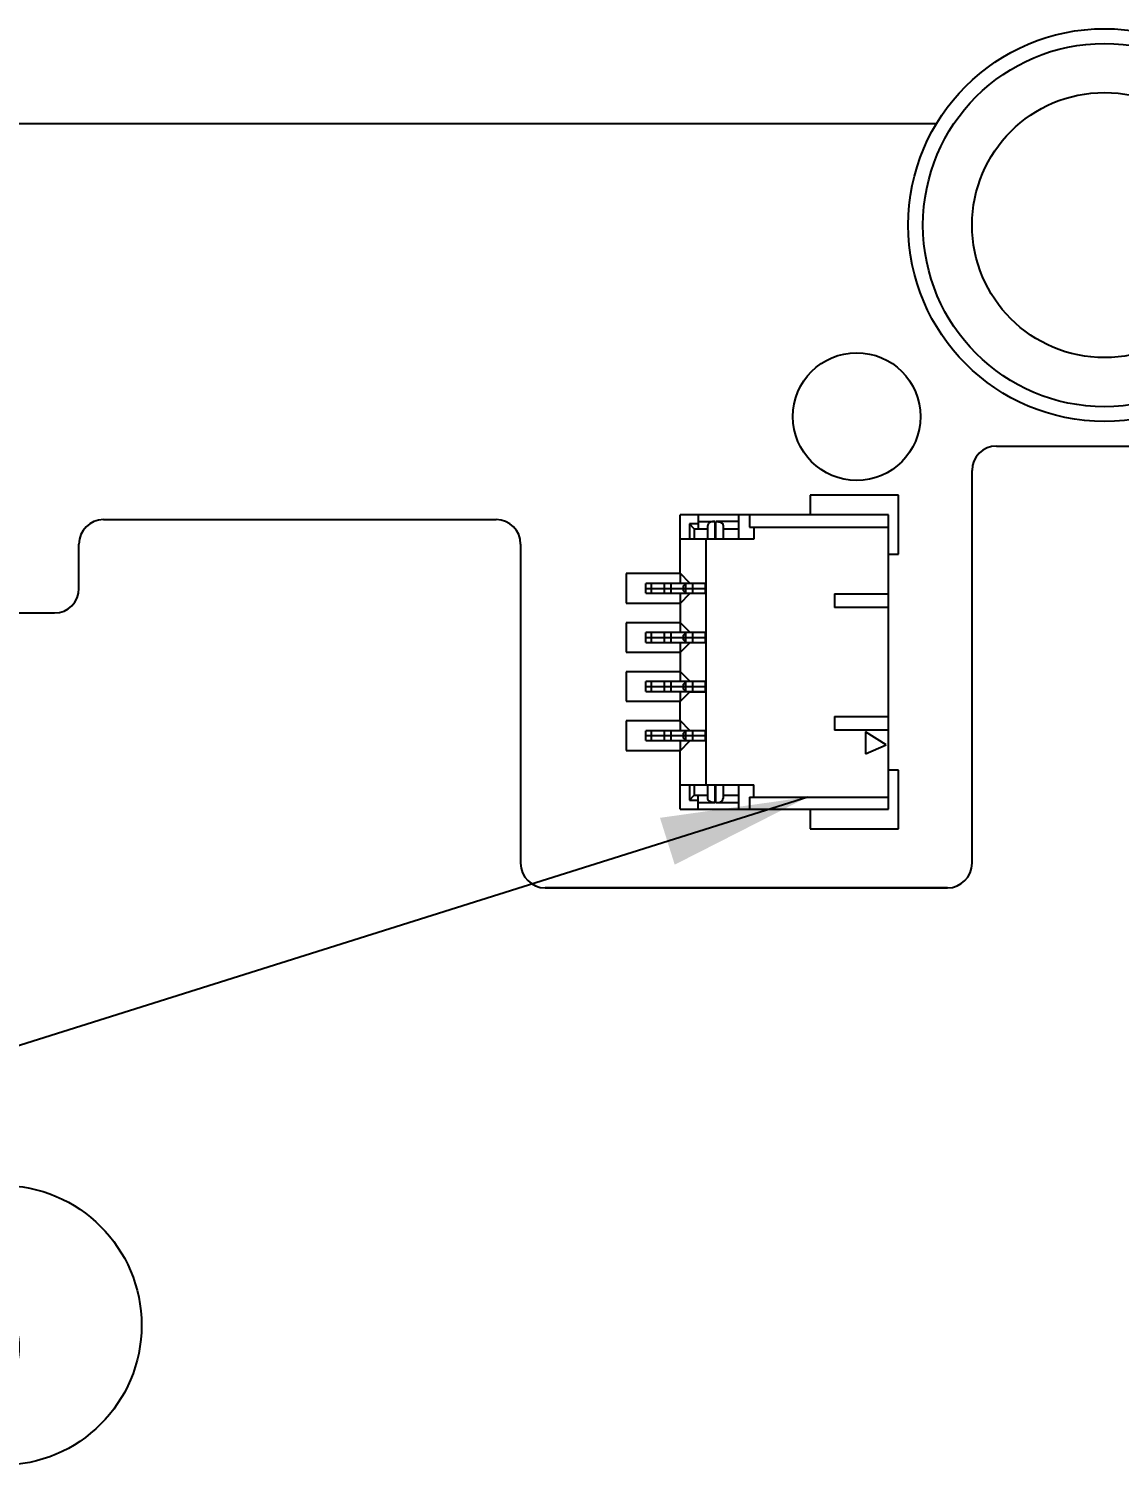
# Model space of a CAD drawing. Header units: millimetres. Extents: x 0 to 594, y 0 to 420.
# Drawn here: x 505.57 to 527.8, y 245.15 to 274.42 of the extents above; entities that cross this region are included whole.
import ezdxf

# ---------------------------------------------------------------- set-up
doc = ezdxf.new("R2010")
doc.units = ezdxf.units.MM
doc.header["$LTSCALE"] = 32.67
doc.layers.get('0').update_dxf_attribs({"linetype": 'CONTINUOUS'})
for name, color, linetype in [('20_ALL_FEATURES', 7, 'CONTINUOUS'), ('ASSEM_MEM', 7, 'CONTINUOUS'), ('COLOR20', 7, 'CONTINUOUS')]:
    doc.layers.add(name, color=color, linetype=linetype)
doc.styles.get("Standard").update_dxf_attribs({"font": 'txt', "width": 0.8})
doc.dimstyles.get("Standard").update_dxf_attribs({"dimtxt": 2.5, "dimasz": 3, "dimexe": 1.5, "dimexo": 1.2, "dimtad": 1, "dimdsep": 46, "dimtxsty": 'STANDARD', "dimblk": '_FILLED', "dimblk1": '_FILLED', "dimblk2": '_FILLED', "dimcen": 0.09, "dimazin": 2, "dimtol": 1, "dimtp": 0.01, "dimtm": 0.01, "dimtfac": 1, "dimtofl": 0, "dimtmove": 0, "dimatfit": 3, "dimldrblk": '_FILLED', "dimfxl": 1, "dimtolj": 1, "dimarcsym": 0})

# ---------------------------------------------------------------- blocks, each defined once
blk = doc.blocks.new('_FILLED')
at = {"color": 0, "linetype": 'BYBLOCK'}
blk.add_solid([(0, 0), (-1, 0.1667), (-1, -0.1667)], dxfattribs=at)
blk = doc.blocks.new('BALLOON_BL10', base_point=(505.021, 248.004))
at = {"color": 7, "linetype": 'CONTINUOUS'}
blk.add_circle((505.021, 248.004), 2.851, dxfattribs=at)
at = {"color": 7, "linetype": 'CONTINUOUS', "insert": (504.021, 249.254), "char_height": 2.5, "width": 2, "attachment_point": 1, "line_spacing_factor": 0.9}
blk.add_mtext('5', dxfattribs=at)

msp = doc.modelspace()

# ---------------------------------------------------------------- linework, layer by layer
at = {"color": 7, "linetype": 'CONTINUOUS'}
for p, q in [((525.297, 265.915), (537.297, 265.915)), ((524.797, 257.415), (524.797, 265.415)), ((507.097, 264.415), (515.097, 264.415)), ((506.597, 263.015), (506.597, 263.915)), ((515.597, 263.915), (515.597, 257.415)), ((504.097, 262.515), (506.097, 262.515)), ((516.097, 256.915), (524.297, 256.915))]:
    msp.add_line(p, q, dxfattribs=at)
msp.add_circle((522.447, 266.515), 1.3, dxfattribs=at)
for centre, start, end in [((525.297, 265.415), 90, 180), ((507.097, 263.915), 90, 180), ((515.097, 263.915), 0, 90), ((506.097, 263.015), 270, 360), ((516.097, 257.415), 180, 270), ((524.297, 257.415), 270, 360)]:
    msp.add_arc(centre, 0.5, start, end, dxfattribs=at)
at = {"layer": '20_ALL_FEATURES', "color": 7, "linetype": 'CONTINUOUS'}
for radius in [3.7, 2.7]:
    msp.add_circle((527.497, 270.415), radius, dxfattribs=at)
at = {"layer": 'ASSEM_MEM', "color": 3, "linetype": 'CONTINUOUS'}
for p, q in [((419.147, 272.485), (524.075, 272.485)), ((523.297, 264.915), (521.497, 264.915)), ((521.497, 264.915), (521.497, 264.515)), ((523.297, 263.715), (523.297, 264.915)), ((523.097, 263.715), (523.297, 263.715)), ((518.847, 263.315), (517.747, 263.315)), ((517.747, 263.315), (517.747, 262.715)), ((517.747, 262.715), (518.847, 262.715)), ((518.847, 262.315), (517.747, 262.315)), ((517.747, 262.315), (517.747, 261.715)), ((517.747, 261.715), (518.847, 261.715)), ((518.847, 261.315), (517.747, 261.315)), ((517.747, 261.315), (517.747, 260.715)), ((517.747, 260.715), (518.847, 260.715)), ((518.847, 260.315), (517.747, 260.315)), ((517.747, 260.315), (517.747, 259.715)), ((517.747, 259.715), (518.847, 259.715)), ((523.297, 259.315), (523.097, 259.315)), ((523.297, 258.115), (523.297, 259.315)), ((521.497, 258.515), (521.497, 258.115)), ((521.497, 258.115), (523.297, 258.115))]:
    msp.add_line(p, q, dxfattribs=at)
at = {"layer": 'ASSEM_MEM', "color": 7, "linetype": 'CONTINUOUS'}
for p, q in [((525.297, 265.915), (537.297, 265.915)), ((524.797, 257.415), (524.797, 265.415)), ((507.097, 264.415), (515.097, 264.415)), ((506.597, 263.015), (506.597, 263.915)), ((515.597, 263.915), (515.597, 257.415)), ((504.097, 262.515), (506.097, 262.515)), ((524.297, 256.915), (516.097, 256.915))]:
    msp.add_line(p, q, dxfattribs=at)
at = {"layer": 'ASSEM_MEM', "color": 3, "linetype": 'CONTINUOUS'}
msp.add_circle((527.497, 270.415), 4, dxfattribs=at)
at = {"layer": 'ASSEM_MEM', "color": 7, "linetype": 'CONTINUOUS'}
msp.add_circle((522.447, 266.515), 1.3, dxfattribs=at)
for centre, start, end in [((525.297, 265.415), 90, 180), ((507.097, 263.915), 90, 180), ((515.097, 263.915), 0, 90), ((506.097, 263.015), 270, 360), ((516.097, 257.415), 180, 270), ((524.297, 257.415), 270, 360)]:
    msp.add_arc(centre, 0.5, start, end, dxfattribs=at)
at = {"layer": 'COLOR20', "color": 7, "linetype": 'CONTINUOUS', "true_color": 0xe8a908}
for p, q in [((523.297, 264.915), (521.497, 264.915)), ((523.097, 263.715), (523.297, 263.715)), ((518.847, 263.323), (518.847, 263.115)), ((519.297, 263.115), (519.297, 263.123)), ((518.847, 262.915), (518.847, 262.708)), ((519.297, 262.908), (519.297, 262.915)), ((518.855, 262.315), (517.747, 262.315)), ((517.747, 262.315), (517.747, 261.715)), ((518.847, 262.323), (518.847, 262.115)), ((518.847, 261.915), (518.847, 261.708)), ((517.747, 261.315), (517.747, 260.715)), ((518.847, 261.323), (518.847, 261.115)), ((518.847, 260.915), (518.847, 260.708)), ((517.747, 260.715), (518.855, 260.715)), ((518.855, 260.315), (517.747, 260.315)), ((517.747, 260.315), (517.747, 259.715)), ((518.847, 260.323), (518.847, 260.115)), ((518.847, 259.915), (518.847, 259.708)), ((517.747, 259.715), (518.855, 259.715)), ((523.297, 258.115), (523.297, 259.315))]:
    msp.add_line(p, q, dxfattribs=at)
at = {"layer": 'COLOR20', "color": 7, "linetype": 'CONTINUOUS', "true_color": 0xffab00}
for p, q in [((521.497, 264.915), (521.497, 264.515)), ((523.297, 263.715), (523.297, 264.915)), ((518.855, 263.315), (517.747, 263.315)), ((517.747, 263.315), (517.747, 262.715)), ((517.747, 262.715), (518.855, 262.715)), ((519.297, 262.115), (519.297, 262.123)), ((519.297, 261.908), (519.297, 261.915)), ((517.747, 261.715), (518.855, 261.715)), ((518.855, 261.315), (517.747, 261.315)), ((519.297, 261.115), (519.297, 261.123)), ((519.297, 260.908), (519.297, 260.915)), ((519.297, 260.115), (519.297, 260.123)), ((519.297, 259.908), (519.297, 259.915)), ((523.046, 259.829), (522.624, 260.096)), ((522.624, 260.096), (522.624, 259.648)), ((522.624, 259.648), (523.046, 259.829)), ((523.297, 259.315), (523.097, 259.315)), ((521.497, 258.515), (521.497, 258.115)), ((521.497, 258.115), (523.297, 258.115))]:
    msp.add_line(p, q, dxfattribs=at)
at = {"layer": 'COLOR20', "color": 7, "linetype": 'CONTINUOUS'}
for p, q in [((523.097, 264.515), (518.847, 264.515)), ((518.847, 263.323), (518.847, 264.515)), ((519.212, 264.33), (519.037, 264.33)), ((519.137, 264.23), (519.037, 264.33)), ((519.037, 264.33), (519.037, 264.015)), ((519.212, 264.515), (519.212, 264.23)), ((519.212, 264.38), (519.557, 264.38)), ((519.412, 264.015), (519.412, 264.293)), ((519.557, 264.38), (519.557, 264.015)), ((520.047, 264.38), (519.577, 264.38)), ((519.577, 264.015), (519.577, 264.38)), ((519.722, 264.293), (519.722, 264.015)), ((520.047, 264.015), (520.047, 264.515)), ((520.261, 264.515), (520.261, 264.265)), ((520.261, 264.265), (523.097, 264.265)), ((520.347, 264.265), (520.347, 264.015)), ((523.097, 258.515), (523.097, 264.515)), ((520.347, 264.015), (518.847, 264.015)), ((519.137, 264.23), (519.412, 264.23)), ((519.137, 264.23), (519.137, 264.015)), ((519.377, 259.015), (519.377, 264.015)), ((519.722, 264.23), (520.047, 264.23)), ((519.377, 263.115), (518.147, 263.115)), ((518.147, 262.915), (518.147, 263.115)), ((518.257, 263.115), (518.257, 262.915)), ((518.528, 262.915), (518.528, 263.115)), ((518.657, 263.115), (518.657, 262.915)), ((519.047, 263.123), (518.847, 263.323)), ((518.917, 263.065), (518.967, 263.115)), ((518.967, 262.915), (518.967, 263.115)), ((519.047, 263.123), (519.377, 263.123)), ((519.097, 263.115), (519.097, 262.915)), ((519.367, 262.915), (519.367, 263.115)), ((518.147, 263.015), (519.377, 263.015)), ((518.147, 262.915), (519.377, 262.915)), ((518.847, 262.708), (519.047, 262.908)), ((518.917, 262.965), (518.917, 263.065)), ((518.967, 262.915), (518.917, 262.965)), ((519.377, 262.908), (519.047, 262.908)), ((521.997, 262.906), (523.097, 262.906)), ((521.997, 262.906), (521.997, 262.624)), ((518.847, 262.708), (518.847, 262.323)), ((523.097, 262.624), (521.997, 262.624)), ((519.047, 262.123), (518.847, 262.323)), ((519.377, 262.115), (518.147, 262.115)), ((518.147, 261.915), (518.147, 262.115)), ((518.147, 262.015), (519.377, 262.015)), ((518.147, 261.915), (519.377, 261.915)), ((518.257, 262.115), (518.257, 261.915)), ((518.528, 261.915), (518.528, 262.115)), ((518.657, 262.115), (518.657, 261.915)), ((518.847, 261.708), (519.047, 261.908)), ((518.917, 262.065), (518.967, 262.115)), ((518.917, 261.965), (518.917, 262.065)), ((518.967, 261.915), (518.917, 261.965)), ((518.967, 261.915), (518.967, 262.115)), ((519.047, 262.123), (519.377, 262.123)), ((519.377, 261.908), (519.047, 261.908)), ((519.097, 262.115), (519.097, 261.915)), ((519.367, 261.915), (519.367, 262.115)), ((518.847, 261.708), (518.847, 261.323)), ((519.047, 261.123), (518.847, 261.323)), ((519.377, 261.115), (518.147, 261.115)), ((518.147, 260.915), (518.147, 261.115)), ((518.257, 261.115), (518.257, 260.915)), ((518.528, 260.915), (518.528, 261.115)), ((518.657, 261.115), (518.657, 260.915)), ((518.917, 261.065), (518.967, 261.115)), ((518.917, 260.965), (518.917, 261.065)), ((518.967, 260.915), (518.967, 261.115)), ((519.047, 261.123), (519.377, 261.123)), ((519.097, 261.115), (519.097, 260.915)), ((519.367, 260.915), (519.367, 261.115)), ((518.147, 261.015), (519.377, 261.015)), ((518.147, 260.915), (519.377, 260.915)), ((518.847, 260.708), (519.047, 260.908)), ((518.967, 260.915), (518.917, 260.965)), ((519.047, 260.908), (519.377, 260.908)), ((518.847, 260.323), (518.847, 260.708)), ((519.047, 260.123), (518.847, 260.323)), ((521.997, 260.406), (523.097, 260.406)), ((521.997, 260.406), (521.997, 260.124)), ((519.377, 260.115), (518.147, 260.115)), ((518.147, 259.915), (518.147, 260.115)), ((518.147, 260.015), (519.377, 260.015)), ((518.147, 259.915), (519.377, 259.915)), ((518.257, 260.115), (518.257, 259.915)), ((518.528, 259.915), (518.528, 260.115)), ((518.657, 260.115), (518.657, 259.915)), ((518.847, 259.708), (519.047, 259.908)), ((518.917, 260.065), (518.967, 260.115)), ((518.917, 259.965), (518.917, 260.065)), ((518.967, 259.915), (518.917, 259.965)), ((518.967, 259.915), (518.967, 260.115)), ((519.047, 260.123), (519.377, 260.123)), ((519.377, 259.908), (519.047, 259.908)), ((519.097, 260.115), (519.097, 259.915)), ((519.367, 259.915), (519.367, 260.115)), ((523.097, 260.124), (521.997, 260.124)), ((518.847, 258.515), (518.847, 259.708)), ((518.847, 259.015), (520.347, 259.015)), ((519.037, 259.015), (519.037, 258.7)), ((519.137, 259.015), (519.137, 258.8)), ((519.412, 258.737), (519.412, 259.015)), ((519.557, 259.015), (519.557, 258.65)), ((519.577, 258.65), (519.577, 259.015)), ((519.722, 259.015), (519.722, 258.737)), ((520.047, 258.515), (520.047, 259.015)), ((520.347, 258.765), (520.347, 259.015)), ((519.037, 258.7), (519.137, 258.8)), ((519.037, 258.7), (519.212, 258.7)), ((519.137, 258.8), (519.412, 258.8)), ((519.212, 258.515), (519.212, 258.8)), ((519.722, 258.8), (520.047, 258.8)), ((520.261, 258.765), (523.097, 258.765)), ((520.261, 258.765), (520.261, 258.515)), ((518.847, 258.515), (523.097, 258.515)), ((519.557, 258.65), (519.212, 258.65)), ((520.047, 258.65), (519.577, 258.65))]:
    msp.add_line(p, q, dxfattribs=at)
for points in [[(519.557, 264.38), (519.535, 264.379), (519.515, 264.377), (519.496, 264.374), (519.48, 264.37), (519.466, 264.365), (519.453, 264.359), (519.442, 264.352), (519.432, 264.344), (519.424, 264.334), (519.418, 264.322), (519.414, 264.309), (519.412, 264.293)], [(519.577, 264.38), (519.6, 264.379), (519.62, 264.377), (519.638, 264.374), (519.655, 264.37), (519.669, 264.365), (519.682, 264.359), (519.693, 264.352), (519.703, 264.344), (519.711, 264.334), (519.717, 264.322), (519.721, 264.308), (519.722, 264.293)], [(519.557, 258.65), (519.535, 258.651), (519.515, 258.653), (519.497, 258.656), (519.48, 258.66), (519.466, 258.665), (519.453, 258.671), (519.442, 258.678), (519.432, 258.686), (519.424, 258.696), (519.418, 258.708), (519.414, 258.722), (519.412, 258.737)], [(519.577, 258.65), (519.6, 258.651), (519.62, 258.653), (519.638, 258.656), (519.655, 258.66), (519.669, 258.665), (519.682, 258.671), (519.693, 258.678), (519.703, 258.686), (519.711, 258.696), (519.717, 258.708), (519.721, 258.721), (519.722, 258.737)]]:
    msp.add_lwpolyline(points, dxfattribs=at)

# ---------------------------------------------------------------- block references
at = {"color": 7, "linetype": 'CONTINUOUS'}
msp.add_blockref('BALLOON_BL10', (505.021, 248.004), dxfattribs=at)

# ---------------------------------------------------------------- leaders
msp.add_leader([(521.449, 258.765), (484.186, 247.035)], dimstyle='STANDARD', override={"dimtad": 0}, dxfattribs=at)

doc.saveas('drawing.dxf')
